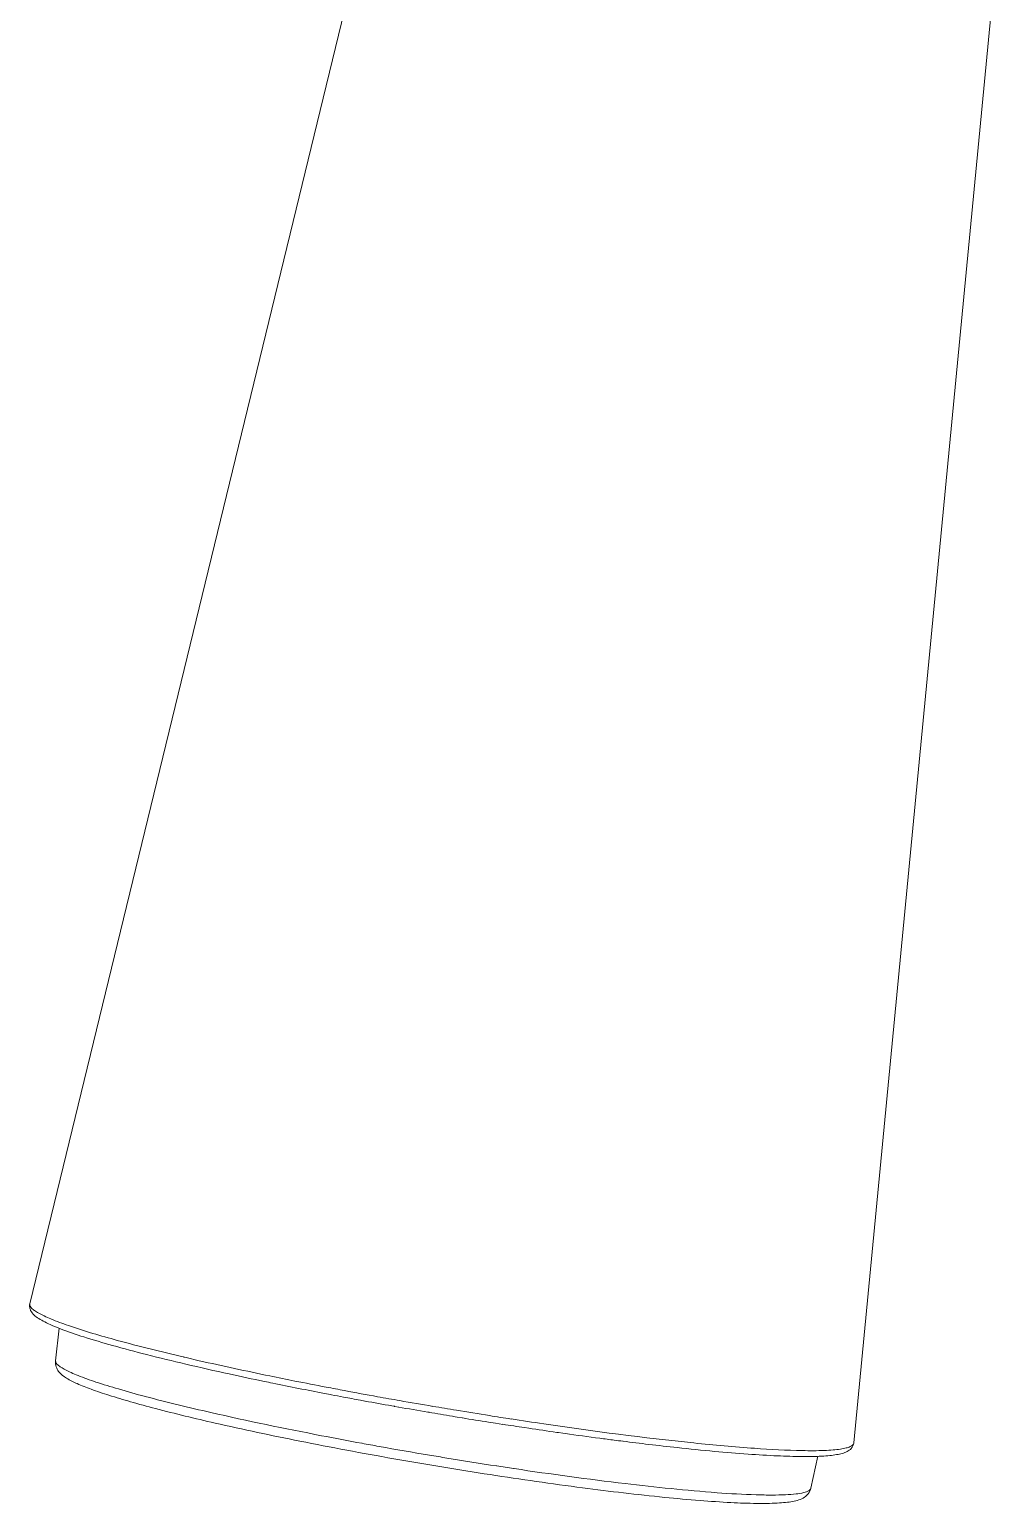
# Model space of a CAD drawing. Header units: inches. Extents: x 20229 to 21001, y -6726 to -5634.
# Drawn here: x 20340.84 to 20362.87, y -5775.17 to -5741.69 of the extents above; entities that cross this region are included whole.
import ezdxf

# ---------------------------------------------------------------- set-up
doc = ezdxf.new("R2010")
doc.units = ezdxf.units.IN
doc.header["$LTSCALE"] = 4.84
doc.header["$MEASUREMENT"] = 0
doc.layers.get('0').update_dxf_attribs({"linetype": 'CONTINUOUS', "lineweight": 13})

msp = doc.modelspace()

# ---------------------------------------------------------------- linework, layer by layer
at = {"color": 7, "linetype": 'Continuous'}
for p, q in [((20349.05, -5736.946), (20340.852, -5770.637)), ((20362.874, -5739.279), (20359.565, -5773.794)), ((20341.437, -5771.93), (20341.522, -5771.189)), ((20344.348, -5771.844), (20344.331, -5771.84)), ((20344.363, -5771.845), (20344.346, -5771.841)), ((20344.701, -5771.926), (20344.58, -5771.898)), ((20347.68, -5772.696), (20347.543, -5772.67)), ((20347.702, -5772.7), (20347.68, -5772.696)), ((20347.706, -5772.7), (20347.684, -5772.696)), ((20348.464, -5772.843), (20348.36, -5772.824)), ((20349.123, -5772.962), (20349.076, -5772.953)), ((20349.137, -5772.964), (20349.123, -5772.962)), ((20349.139, -5772.963), (20349.125, -5772.961)), ((20349.229, -5772.98), (20349.137, -5772.964)), ((20349.918, -5773.1), (20349.89, -5773.095)), ((20349.918, -5773.097), (20349.891, -5773.093)), ((20349.981, -5773.11), (20349.918, -5773.1)), ((20350.558, -5773.207), (20350.514, -5773.199)), ((20350.669, -5773.225), (20350.558, -5773.207)), ((20350.676, -5773.225), (20350.668, -5773.224)), ((20350.676, -5773.226), (20350.669, -5773.225)), ((20351.427, -5773.346), (20351.271, -5773.321)), ((20351.51, -5773.359), (20351.427, -5773.346)), ((20351.595, -5773.372), (20351.51, -5773.359)), ((20352.184, -5773.461), (20352.087, -5773.447)), ((20352.861, -5773.56), (20352.818, -5773.554)), ((20352.955, -5773.573), (20352.861, -5773.56)), ((20353.014, -5773.582), (20352.955, -5773.573)), ((20348.396, -5773.803), (20348.392, -5773.802)), ((20348.399, -5773.802), (20348.394, -5773.801)), ((20358.588, -5774.824), (20358.751, -5774.095)), ((20351.848, -5774.376), (20351.84, -5774.375)), ((20351.851, -5774.378), (20351.844, -5774.377))]:
    msp.add_line(p, q, dxfattribs=at)
for centre, radius, start, end in [((20358.008, -5713.547), 59.876, 256.81227, 257.04054), ((20362.736, -5692.622), 81.476, 257.70123, 258.27521), ((20364.024, -5686.443), 87.787, 258.27204, 258.39745), ((20365.993, -5676.737), 97.691, 258.41086, 259.11338), ((20366.807, -5672.321), 102.033, 258.73423, 259.13886), ((20367.763, -5667.343), 107.102, 259.13826, 259.36762), ((20368.646, -5662.621), 111.906, 259.36925, 259.75796), ((20367.509, -5668.874), 105.699, 259.19951, 259.35099), ((20368.027, -5666.119), 108.502, 259.35121, 259.55717), ((20368.727, -5662.31), 112.375, 259.61205, 259.92914), ((20369.217, -5659.468), 115.11, 259.75764, 260.01326), ((20369.197, -5659.655), 115.071, 260.00681, 260.34088), ((20369.518, -5657.756), 116.848, 260.01323, 260.38739), ((20369.606, -5657.242), 117.369, 260.38694, 260.65058), ((20369.298, -5659.071), 115.664, 260.38634, 260.65387), ((20369.362, -5658.735), 115.857, 260.64997, 261.0278), ((20369.007, -5660.852), 113.86, 260.7354, 261.03861), ((20368.951, -5661.33), 113.23, 261.02798, 261.27866), ((20368.208, -5666.206), 108.297, 261.27644, 261.67265), ((20368.307, -5665.341), 109.315, 261.20587, 261.46688), ((20367.419, -5671.303), 103.288, 261.51749, 261.87296), ((20365.966, -5681.643), 92.847, 261.98122, 262.46968), ((20367.157, -5671.579), 103.931, 259.60019, 259.81808), ((20367.704, -5668.511), 107.048, 259.81997, 260.44204), ((20365.115, -5688.064), 86.369, 262.47102, 262.69034), ((20364.639, -5691.767), 82.636, 262.69089, 262.82872), ((20363.778, -5698.681), 75.668, 262.82234, 263.26982), ((20362.57, -5708.999), 65.28, 263.2609, 263.832), ((20367.775, -5668.1), 107.464, 260.44149, 260.65477), ((20367.372, -5670.584), 104.948, 260.65169, 261.27652), ((20366.756, -5674.581), 100.904, 261.27755, 261.50102)]:
    msp.add_arc(centre, radius, start, end, dxfattribs=at)
for points, knots in [([(20344.331, -5771.84), (20343.831, -5771.723), (20342.958, -5771.506), (20341.958, -5771.215), (20341.409, -5771.014), (20341.186, -5770.916), (20341.061, -5770.853), (20340.964, -5770.793), (20340.887, -5770.735), (20340.844, -5770.671), (20340.852, -5770.637)], [0, 0, 0, 0, 0.412434, 0.723681, 0.836551, 0.881746, 0.919374, 0.949488, 0.972349, 1, 1, 1, 1]), ([(20345.381, -5772.228), (20345.051, -5772.156), (20344.424, -5772.014), (20343.54, -5771.799), (20342.767, -5771.595), (20342.12, -5771.404), (20341.664, -5771.249), (20341.369, -5771.131), (20341.198, -5771.053), (20341.06, -5770.976), (20340.946, -5770.895), (20340.874, -5770.808), (20340.844, -5770.717), (20340.846, -5770.664), (20340.852, -5770.637)], [0, 0, 0, 0, 0.205347, 0.390957, 0.553784, 0.691292, 0.801651, 0.846406, 0.884342, 0.915906, 0.94276, 0.968613, 0.983344, 1, 1, 1, 1]), ([(20341.437, -5771.93), (20341.432, -5771.976), (20341.442, -5772.064), (20341.484, -5772.139), (20341.507, -5772.169)], [0, 0, 0, 0, 0.549898, 1, 1, 1, 1]), ([(20344.966, -5773.104), (20344.467, -5772.991), (20343.764, -5772.821), (20342.894, -5772.581), (20342.384, -5772.425), (20342.027, -5772.299), (20341.797, -5772.203), (20341.667, -5772.141), (20341.565, -5772.083), (20341.484, -5772.025), (20341.433, -5771.965), (20341.437, -5771.93)], [0, 0, 0, 0, 0.407999, 0.576852, 0.719127, 0.832994, 0.878875, 0.91726, 0.948169, 0.971786, 1, 1, 1, 1]), ([(20346.874, -5772.388), (20346.683, -5772.35), (20345.957, -5772.203), (20345.234, -5772.048), (20344.701, -5771.926)], [0, 0, 0, 0, 0.262374, 1, 1, 1, 1]), ([(20341.507, -5772.169), (20341.555, -5772.232), (20341.692, -5772.337), (20341.946, -5772.461), (20342.27, -5772.588), (20342.675, -5772.723), (20343.164, -5772.869), (20343.964, -5773.086), (20344.606, -5773.24), (20345.058, -5773.343)], [0, 0, 0, 0, 0.062675, 0.133934, 0.225503, 0.3391, 0.474675, 0.631111, 1, 1, 1, 1]), ([(20348.392, -5773.802), (20348.087, -5773.746), (20346.942, -5773.53), (20345.8, -5773.295), (20344.966, -5773.104)], [0, 0, 0, 0, 0.265637, 1, 1, 1, 1]), ([(20345.058, -5773.343), (20345.698, -5773.489), (20347.048, -5773.774), (20349.131, -5774.163), (20351.272, -5774.517), (20353.324, -5774.811), (20354.915, -5775), (20356.039, -5775.102), (20356.736, -5775.15), (20357.321, -5775.172), (20357.735, -5775.169), (20358.007, -5775.149), (20358.216, -5775.121), (20358.364, -5775.079), (20358.444, -5775.027)], [0, 0, 0, 0, 0.145345, 0.305342, 0.469131, 0.625569, 0.764064, 0.823637, 0.875447, 0.918747, 0.953146, 0.967055, 0.97892, 1, 1, 1, 1]), ([(20358.4, -5773.969), (20358.038, -5773.963), (20357.213, -5773.917), (20355.251, -5773.738), (20353.656, -5773.528), (20352.523, -5773.362)], [0, 0, 0, 0, 0.184034, 0.418671, 1, 1, 1, 1]), ([(20359.565, -5773.794), (20359.56, -5773.841), (20359.52, -5773.924), (20359.416, -5773.996), (20359.3, -5774.035), (20359.168, -5774.063), (20359.012, -5774.083), (20358.75, -5774.102), (20358.352, -5774.107), (20357.794, -5774.089), (20357.132, -5774.049), (20356.374, -5773.986), (20355.838, -5773.932), (20355.556, -5773.901)], [0, 0, 0, 0, 0.033738, 0.062011, 0.090136, 0.122083, 0.159835, 0.204065, 0.312714, 0.448195, 0.609262, 0.794004, 1, 1, 1, 1]), ([(20359.565, -5773.794), (20359.561, -5773.833), (20359.487, -5773.882), (20359.381, -5773.913), (20359.249, -5773.938), (20359.085, -5773.955), (20358.798, -5773.972), (20358.566, -5773.972), (20358.4, -5773.969)], [0, 0, 0, 0, 0.095799, 0.178077, 0.287311, 0.42424, 0.588964, 1, 1, 1, 1]), ([(20356.459, -5774.924), (20355.762, -5774.873), (20354.223, -5774.713), (20352.69, -5774.503), (20351.851, -5774.378)], [0, 0, 0, 0, 0.451769, 1, 1, 1, 1]), ([(20358.588, -5774.824), (20358.583, -5774.847), (20358.548, -5774.879), (20358.49, -5774.904), (20358.394, -5774.933), (20358.233, -5774.958), (20357.992, -5774.975), (20357.69, -5774.98), (20357.172, -5774.971), (20356.755, -5774.946), (20356.459, -5774.924)], [0, 0, 0, 0, 0.0331, 0.057622, 0.088684, 0.171616, 0.282934, 0.422361, 0.589133, 1, 1, 1, 1]), ([(20358.444, -5775.027), (20358.475, -5775.005), (20358.54, -5774.948), (20358.578, -5774.869), (20358.588, -5774.824)], [0, 0, 0, 0, 0.450101, 1, 1, 1, 1])]:
    msp.add_open_spline(points, degree=3, knots=knots, dxfattribs=at)

doc.saveas('drawing.dxf')
